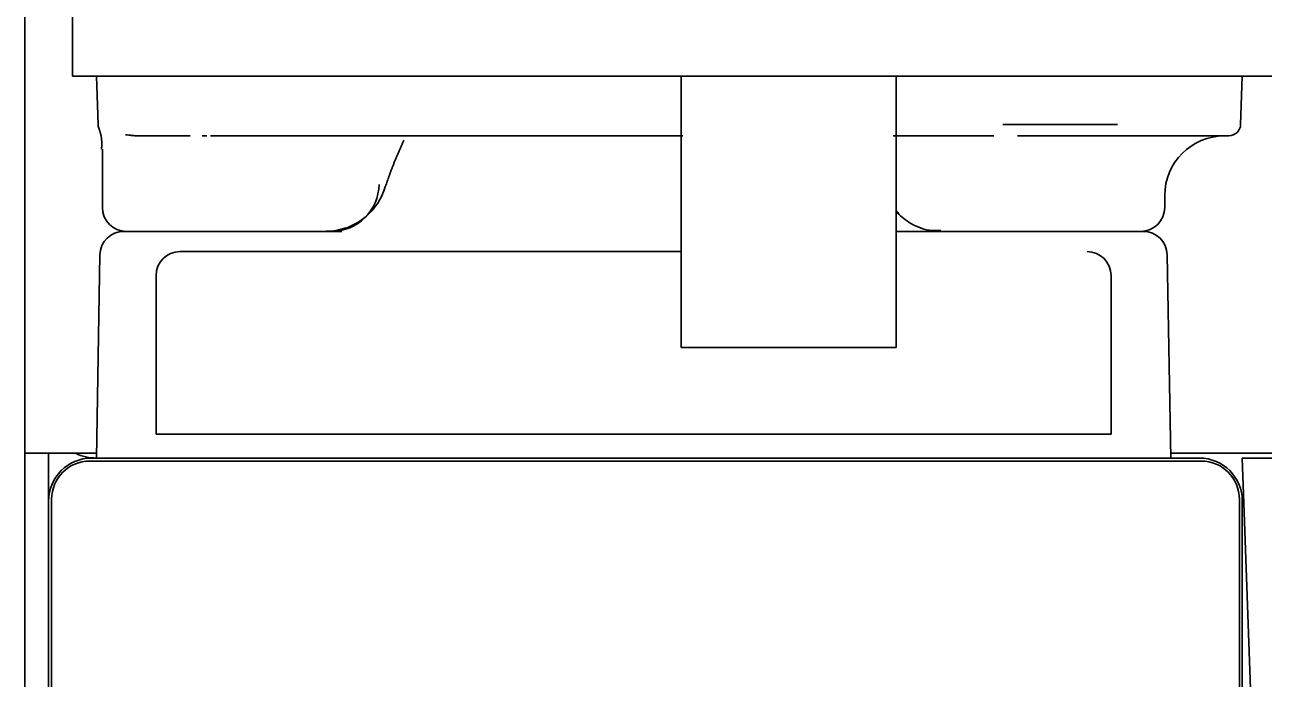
# Model space of a CAD drawing. Header units: inches. Extents: x 885 to 6823, y 710 to 5493.
# Drawn here: x 2615.8 to 2667.7, y 2345.6 to 2373 of the extents above; entities that cross this region are included whole.
import ezdxf

# ---------------------------------------------------------------- set-up
doc = ezdxf.new("R2010")
doc.units = ezdxf.units.IN
doc.layers.add('1', color=7, linetype='Continuous', true_color=0xffffff)

msp = doc.modelspace()

# ---------------------------------------------------------------- linework, layer by layer
at = {"layer": '1', "color": 7, "linetype": 'Continuous', "lineweight": 35}
for p, q in [((2615.78, 4020.251), (2615.78, 2355.056)), ((2615.78, 4020.251), (2615.78, 2355.056)), ((2617.78, 2370.856), (2617.78, 4018.856)), ((2619.78, 2370.856), (2617.78, 2370.856)), ((2618.78, 2370.856), (2618.851, 2368.838)), ((2619.78, 2370.856), (2785.78, 2370.856)), ((2643.28, 2370.856), (2643.28, 2359.492)), ((2652.28, 2359.492), (2652.28, 2370.856)), ((2666.71, 2368.838), (2666.78, 2370.856)), ((2622.71, 2368.356), (2620.618, 2368.356)), ((2633.861, 2368.356), (2623.564, 2368.356)), ((2641.263, 2368.356), (2635.669, 2368.356)), ((2656.367, 2368.356), (2655.445, 2368.356)), ((2666.21, 2368.356), (2664.294, 2368.356)), ((2619.03, 2367.806), (2619.03, 2365.356)), ((2663.53, 2365.356), (2663.53, 2365.856)), ((2621.383, 2364.356), (2619.929, 2364.356)), ((2621.383, 2364.356), (2629.06, 2364.356)), ((2628.403, 2364.356), (2621.472, 2364.356)), ((2652.281, 2364.356), (2662.632, 2364.356)), ((2618.929, 2363.373), (2618.78, 2354.856)), ((2622.28, 2363.506), (2643.28, 2363.506)), ((2663.78, 2354.856), (2663.632, 2363.373)), ((2621.28, 2360.411), (2621.28, 2362.506)), ((2661.28, 2362.506), (2661.28, 2360.411)), ((2621.28, 2357.103), (2621.28, 2360.411)), ((2661.28, 2360.411), (2661.28, 2357.103)), ((2652.28, 2359.492), (2643.28, 2359.492)), ((2621.28, 2355.856), (2621.28, 2357.103)), ((2661.28, 2357.103), (2661.28, 2355.856)), ((2622.28, 2355.856), (2660.28, 2355.856)), ((2615.78, 2355.056), (2617.78, 2355.056)), ((2615.78, 2354.51), (2615.78, 2355.056)), ((2615.78, 2355.056), (2617.78, 2355.056)), ((2615.78, 2354.51), (2615.78, 2355.056)), ((2616.78, 2355.056), (2616.78, 2354.51)), ((2616.78, 2355.056), (2616.78, 2354.51)), ((2617.78, 2355.056), (2618.784, 2355.056)), ((2617.78, 2355.056), (2618.784, 2355.056)), ((2663.776, 2355.056), (2690.38, 2355.056)), ((2663.776, 2355.056), (2690.38, 2355.056)), ((2615.78, 2308.151), (2615.78, 2354.51)), ((2615.78, 2308.151), (2615.78, 2354.51)), ((2616.78, 2354.51), (2616.78, 2353.055)), ((2616.78, 2354.51), (2616.78, 2353.055)), ((2665.055, 2354.731), (2618.505, 2354.731)), ((2664.98, 2354.856), (2618.58, 2354.856)), ((2666.847, 2352.96), (2666.78, 2354.856)), ((2668.049, 2354.856), (2666.78, 2354.856)), ((2616.78, 2353.056), (2616.78, 2306.656)), ((2616.905, 2353.131), (2616.905, 2306.581)), ((2666.655, 2306.581), (2666.655, 2353.131)), ((2666.78, 2306.656), (2666.78, 2353.056)), ((2667.584, 2331.856), (2666.847, 2352.96))]:
    msp.add_line(p, q, dxfattribs=at)
for centre, radius, start, end in [((2619.35, 2368.856), 0.5, 182, 200.7118), ((2666.21, 2368.856), 0.5, 270, 358), ((2666.03, 2365.856), 2.5, 90, 180), ((2628.62, 2366.356), 2, 270, 359), ((2620.03, 2365.356), 1, 180, 270), ((2662.53, 2365.356), 1, 270, 0), ((2653.941, 2366.356), 2, 213.8758, 220.3908), ((2619.929, 2363.356), 1, 90, 179), ((2653.941, 2366.356), 2, 262.6853, 270), ((2662.632, 2363.356), 1, 1, 90), ((2622.28, 2362.506), 1, 90, 180), ((2660.28, 2362.506), 1, 0, 90), ((2618.78, 2356.856), 2, 244.1602, 270), ((2618.58, 2353.056), 1.8, 90, 180), ((2618.505, 2353.131), 1.6, 90, 180), ((2664.98, 2353.056), 1.8, 0, 90), ((2665.055, 2353.131), 1.6, 0, 90)]:
    msp.add_arc(centre, radius, start, end, dxfattribs=at)
msp.add_ellipse((2628.403, 2366.856), major_axis=(0, 2.5), ratio=0.9613, start_param=3.141593, end_param=3.493473, dxfattribs=at)
for points in [[(2618.879, 2368.676), (2619.047, 2368.26), (2618.994, 2367.805)], [(2630.888, 2366.231), (2631.197, 2367.184), (2631.665, 2368.175)]]:
    msp.add_open_spline(points, degree=2, dxfattribs=at)
for points, knots in [([(2661.554, 2368.834), (2661.092, 2368.833), (2660.645, 2368.833), (2659.783, 2368.832), (2659.367, 2368.832), (2658.564, 2368.832), (2658.178, 2368.831), (2657.714, 2368.831), (2657.622, 2368.831), (2657.486, 2368.831), (2657.441, 2368.831), (2657.351, 2368.831), (2657.128, 2368.831), (2656.913, 2368.831), (2656.746, 2368.831)], [0, 0, 0, 0, 0.25, 0.25, 0.5, 0.5, 0.75, 0.75, 0.8125, 0.8125, 0.84375, 0.84375, 0.875, 1, 1, 1, 1]), ([(2620.005, 2368.403), (2620.045, 2368.398), (2620.087, 2368.394), (2620.177, 2368.384), (2620.225, 2368.378), (2620.327, 2368.369), (2620.381, 2368.364), (2620.495, 2368.358), (2620.555, 2368.356), (2620.618, 2368.356)], [0, 0, 0, 0, 0.25, 0.25, 0.5, 0.5, 0.75, 0.75, 1, 1, 1, 1]), ([(2623.406, 2368.356), (2623.369, 2368.356), (2623.334, 2368.356), (2623.271, 2368.356), (2623.242, 2368.356), (2623.217, 2368.356)], [0, 0, 0, 0, 0.5, 0.5, 1, 1, 1, 1]), ([(2635.669, 2368.356), (2635.509, 2368.356), (2635.352, 2368.356), (2635.04, 2368.356), (2634.886, 2368.356), (2634.657, 2368.356), (2634.582, 2368.356), (2634.431, 2368.356), (2634.357, 2368.356), (2634.139, 2368.356), (2633.998, 2368.356), (2633.861, 2368.356)], [0, 0, 0, 0, 0.25, 0.25, 0.5, 0.5, 0.625, 0.625, 0.75, 0.75, 1, 1, 1, 1]), ([(2643.345, 2368.356), (2643.288, 2368.356), (2643.226, 2368.356), (2643.093, 2368.356), (2643.022, 2368.356), (2642.909, 2368.356), (2642.87, 2368.356), (2642.79, 2368.356), (2642.748, 2368.356), (2642.622, 2368.356), (2642.448, 2368.356), (2642.262, 2368.356), (2642.119, 2368.356), (2642.07, 2368.356), (2641.971, 2368.356), (2641.922, 2368.356), (2641.773, 2368.356), (2641.672, 2368.356), (2641.469, 2368.356), (2641.366, 2368.356), (2641.263, 2368.356)], [0, 0, 0, 0, 0.125, 0.125, 0.25, 0.25, 0.3125, 0.3125, 0.375, 0.375, 0.5, 0.625, 0.625, 0.6875, 0.6875, 0.75, 0.75, 0.875, 0.875, 1, 1, 1, 1]), ([(2655.445, 2368.356), (2655.31, 2368.356), (2655.17, 2368.356), (2654.952, 2368.356), (2654.879, 2368.356), (2654.766, 2368.356), (2654.728, 2368.356), (2654.671, 2368.356), (2654.652, 2368.356), (2654.614, 2368.356), (2654.595, 2368.356), (2654.422, 2368.356), (2654.269, 2368.356), (2654.039, 2368.356), (2653.962, 2368.356), (2653.847, 2368.356), (2653.808, 2368.356), (2653.732, 2368.356), (2653.694, 2368.356), (2653.58, 2368.356), (2653.506, 2368.356), (2653.395, 2368.356), (2653.359, 2368.356), (2653.286, 2368.356), (2653.25, 2368.356), (2653.073, 2368.356), (2652.938, 2368.356), (2652.747, 2368.356), (2652.685, 2368.356), (2652.595, 2368.356), (2652.566, 2368.356), (2652.508, 2368.356), (2652.48, 2368.356), (2652.342, 2368.356), (2652.243, 2368.356), (2652.154, 2368.356)], [0, 0, 0, 0, 0.125, 0.125, 0.1875, 0.1875, 0.21875, 0.21875, 0.234375, 0.234375, 0.25, 0.25, 0.375, 0.375, 0.4375, 0.4375, 0.46875, 0.46875, 0.5, 0.5, 0.5625, 0.5625, 0.59375, 0.59375, 0.625, 0.625, 0.75, 0.75, 0.8125, 0.8125, 0.84375, 0.84375, 0.875, 0.875, 1, 1, 1, 1]), ([(2661.335, 2368.356), (2660.858, 2368.356), (2660.396, 2368.356), (2659.505, 2368.356), (2659.075, 2368.356), (2658.246, 2368.356), (2657.847, 2368.356), (2657.428, 2368.356), (2657.392, 2368.356), (2657.357, 2368.356)], [0, 0, 0, 0, 0.323317, 0.323317, 0.646634, 0.646634, 0.969952, 0.969952, 1, 1, 1, 1]), ([(2664.294, 2368.356), (2664.249, 2368.356), (2664.194, 2368.356), (2664.061, 2368.356), (2663.984, 2368.356), (2663.808, 2368.356), (2663.71, 2368.356), (2663.491, 2368.356), (2663.372, 2368.356), (2663.18, 2368.356), (2663.114, 2368.356), (2663.011, 2368.356), (2662.976, 2368.356), (2662.905, 2368.356), (2662.869, 2368.356), (2662.687, 2368.356), (2662.534, 2368.356), (2662.214, 2368.356), (2662.048, 2368.356), (2661.702, 2368.356), (2661.522, 2368.356), (2661.335, 2368.356)], [0, 0, 0, 0, 0.125, 0.125, 0.25, 0.25, 0.375, 0.375, 0.5, 0.5, 0.5625, 0.5625, 0.59375, 0.59375, 0.625, 0.625, 0.75, 0.75, 0.875, 0.875, 1, 1, 1, 1]), ([(2628.402, 2364.359), (2628.725, 2364.361), (2629.269, 2364.458), (2629.962, 2364.847), (2630.438, 2365.328), (2630.733, 2365.8), (2630.84, 2366.11), (2630.872, 2366.235)], [0, 0, 0, 0, 0.277003, 0.500772, 0.699755, 0.882713, 1, 1, 1, 1]), ([(2652.266, 2365.199), (2652.431, 2365.021), (2652.847, 2364.671), (2653.524, 2364.382), (2653.986, 2364.379), (2654.157, 2364.397)], [0, 0, 0, 0, 0.343687, 0.764895, 1, 1, 1, 1]), ([(2621.28, 2355.856), (2621.281, 2355.856), (2621.287, 2355.856), (2621.304, 2355.856), (2621.312, 2355.856), (2621.326, 2355.856), (2621.33, 2355.856), (2621.341, 2355.856), (2621.347, 2355.856), (2621.377, 2355.856), (2621.407, 2355.856), (2621.46, 2355.856), (2621.479, 2355.856), (2621.51, 2355.856), (2621.52, 2355.856), (2621.542, 2355.856), (2621.554, 2355.856), (2621.611, 2355.856), (2621.661, 2355.856), (2621.729, 2355.856), (2621.743, 2355.856), (2621.771, 2355.856), (2621.786, 2355.856), (2621.83, 2355.856), (2621.86, 2355.856), (2621.951, 2355.856), (2622.014, 2355.856), (2622.097, 2355.856), (2622.113, 2355.856), (2622.146, 2355.856), (2622.163, 2355.856), (2622.213, 2355.856), (2622.247, 2355.856), (2622.28, 2355.856)], [0, 0, 0, 0, 0.118305, 0.118305, 0.181284, 0.181284, 0.212773, 0.212773, 0.244262, 0.244262, 0.370218, 0.370218, 0.433196, 0.433196, 0.464685, 0.464685, 0.496175, 0.496175, 0.622131, 0.622131, 0.65362, 0.65362, 0.685109, 0.685109, 0.748087, 0.748087, 0.874044, 0.874044, 0.905533, 0.905533, 0.937022, 0.937022, 1, 1, 1, 1]), ([(2660.28, 2355.856), (2660.348, 2355.856), (2660.414, 2355.856), (2660.511, 2355.856), (2660.544, 2355.856), (2660.591, 2355.856), (2660.607, 2355.856), (2660.639, 2355.856), (2660.654, 2355.856), (2660.731, 2355.856), (2660.789, 2355.856), (2660.857, 2355.856), (2660.871, 2355.856), (2660.897, 2355.856), (2660.91, 2355.856), (2660.948, 2355.856), (2660.996, 2355.856), (2661.04, 2355.856), (2661.081, 2355.856), (2661.1, 2355.856), (2661.154, 2355.856), (2661.183, 2355.856), (2661.22, 2355.856), (2661.23, 2355.856), (2661.244, 2355.856), (2661.248, 2355.856), (2661.256, 2355.856), (2661.259, 2355.856), (2661.274, 2355.856), (2661.28, 2355.856), (2661.28, 2355.856)], [0, 0, 0, 0, 0.125376, 0.125376, 0.188065, 0.188065, 0.219409, 0.219409, 0.250753, 0.250753, 0.376129, 0.376129, 0.407474, 0.407474, 0.438818, 0.438818, 0.501506, 0.564194, 0.564194, 0.626882, 0.626882, 0.752259, 0.752259, 0.814947, 0.814947, 0.846291, 0.846291, 0.877635, 0.877635, 1, 1, 1, 1])]:
    msp.add_open_spline(points, degree=3, knots=knots, dxfattribs=at)

doc.saveas('drawing.dxf')
